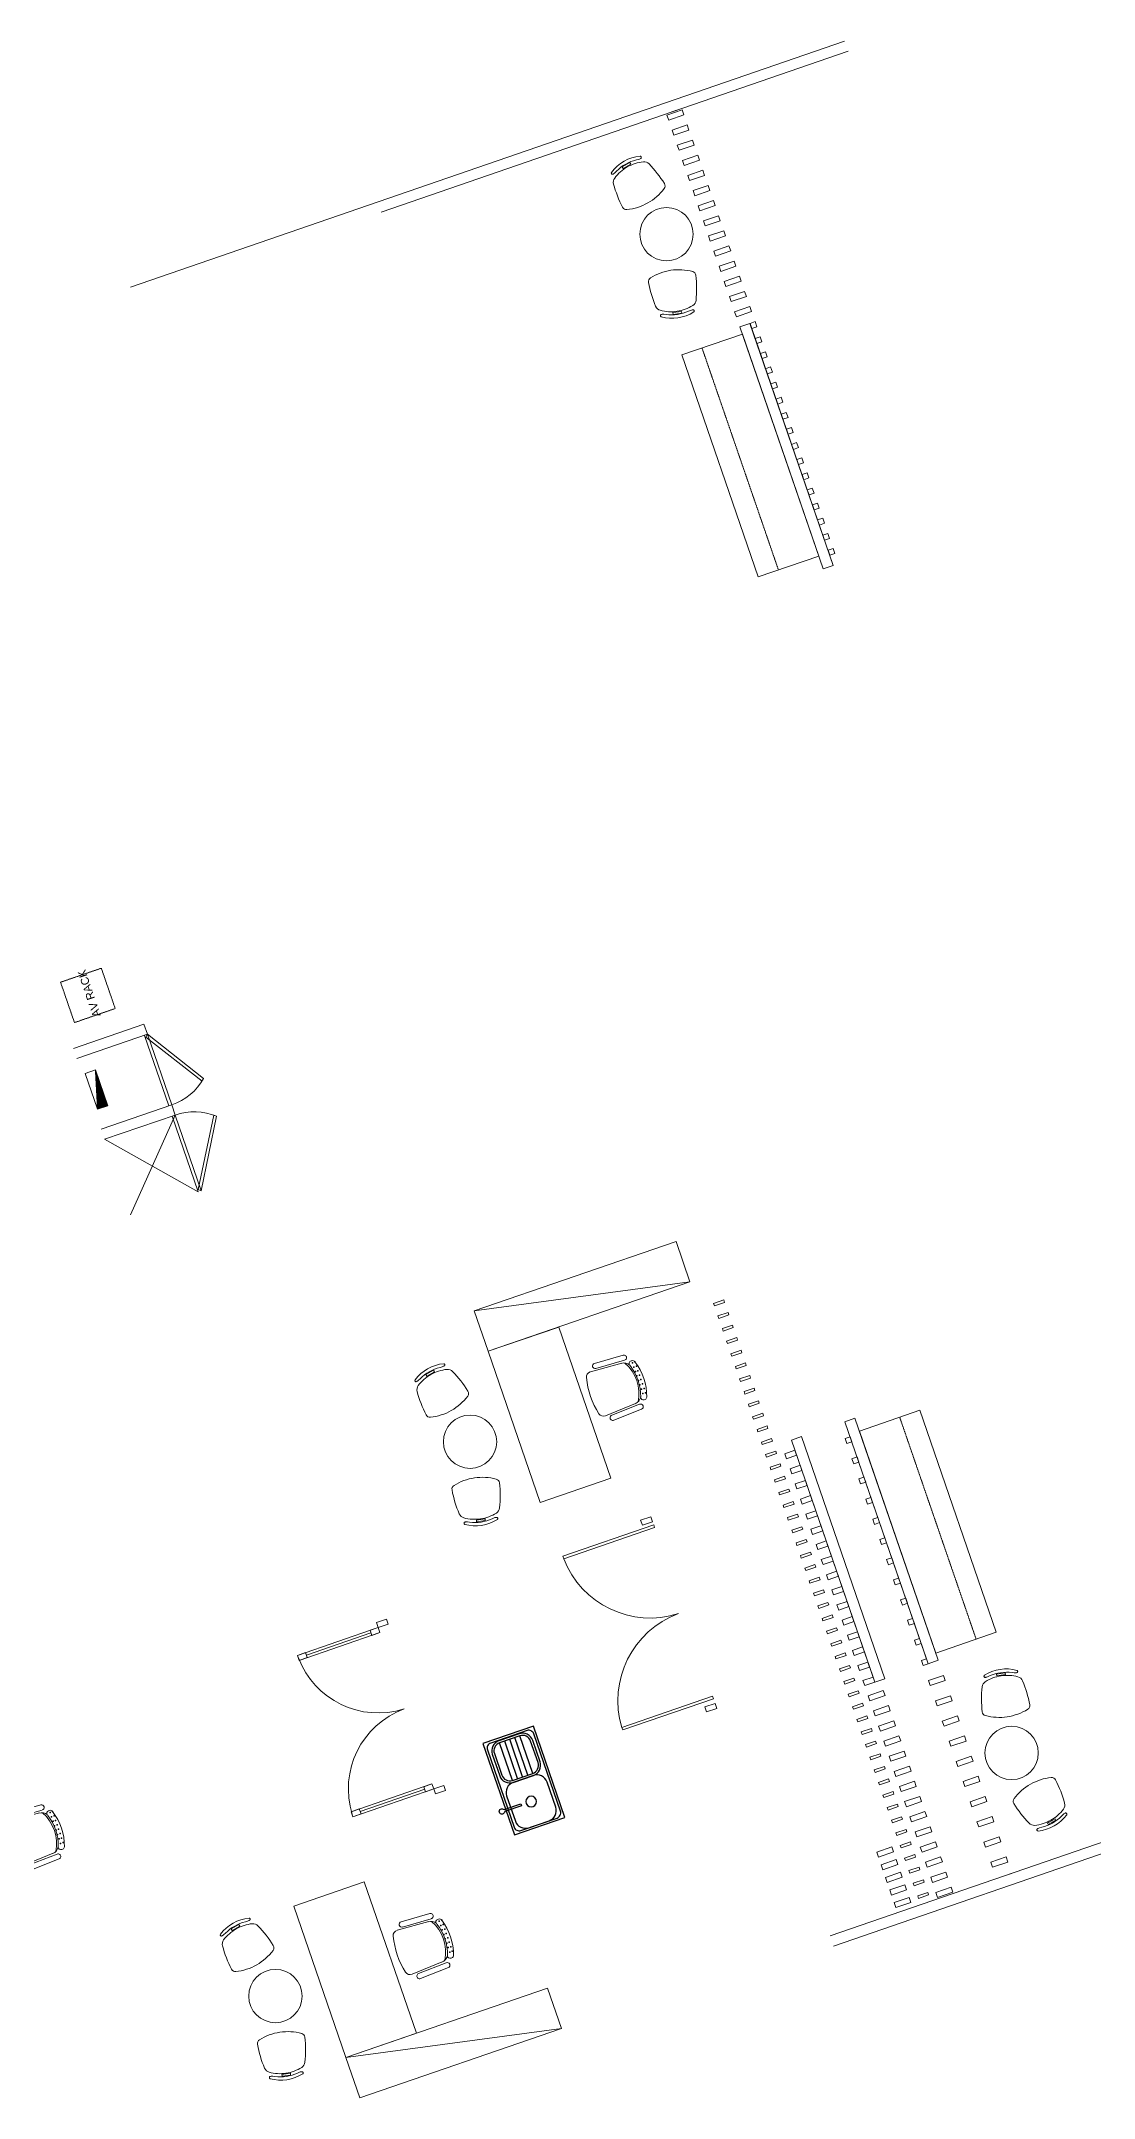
# Model space of a CAD drawing. Extents: x 760773 to 1075934, y 719259 to 1013331.
# Drawn here: x 825767 to 835635, y 809686 to 828967 of the extents above; entities that cross this region are included whole.
import ezdxf

# ---------------------------------------------------------------- set-up
doc = ezdxf.new("R2010")
doc.units = 0
doc.header["$MEASUREMENT"] = 0
doc.linetypes.add('DASHEDX2', pattern=[1.5, 1, -0.5])
doc.linetypes.add('HIDDEN2', pattern=[0.1875, 0.125, -0.0625])
for name, color, linetype, lineweight in [('72471 FF-FUR', 9, 'Continuous', 30), ('A-Door', 4, 'Continuous', 0), ('A-WALL', 2, 'Continuous', 0)]:
    doc.layers.add(name, color=color, linetype=linetype, lineweight=lineweight)
doc.layers.add('n-f-plum', color=71, linetype='Continuous')
doc.styles.add('Style@Arial Unicode MS', font='ARIALUNI.TTF')

# ---------------------------------------------------------------- blocks, each defined once
blk = doc.blocks.new('Chair071')
at = {"lineweight": -2, "flags": 128}
for points in [[(0, 0.01554, 0.104546), (-0.00618, 0.01424, 0.229348), (-0.00765, 0.0125, 0.05399), (-0.009, 0.00323, 0.308249), (-0.00802, 0.00167, 0.103199), (0, 0, 0.103199)], [(-0.00426, 0.01613, -0.142221), (0.00426, 0.01613), (0.00506, 0.01593, 0.047635), (0.00572, 0.01583, 0.083355), (0.00615, 0.01588, 0.222875), (0.00633, 0.01604, 0.153024), (0.00637, 0.01642, 0.213168), (0.00618, 0.01669, 0.211623), (-0.00618, 0.01669, 0.213168), (-0.00637, 0.01642, 0.153024), (-0.00633, 0.01604, 0.222875), (-0.00615, 0.01588, 0.083355), (-0.00572, 0.01583, 0.047635), (-0.00506, 0.01593), (-0.00426, 0.01613)], [(0, 0, 0.103199), (0.00802, 0.00167, 0.308249), (0.009, 0.00323, 0.05399), (0.00765, 0.0125, 0.229348), (0.00618, 0.01424, 0.104546), (0, 0.01554, 0.104546)]]:
    blk.add_lwpolyline(points, format="xyb", dxfattribs=at)
at = {"color": 8, "lineweight": -2, "true_color": 0x7f7f7f, "flags": 128}
blk.add_lwpolyline([(0.00164, 0.01581), (0.00164, 0.01646), (-0.00164, 0.01646), (-0.00164, 0.01581), (0.00164, 0.01581)], dxfattribs=at)
blk = doc.blocks.new('X301')
at = {"color": 0}
for p in [(36290.625, 43356.25), (36334.375, 43356.25), (36378.125, 43356.25), (36421.875, 43356.25), (36465.625, 43356.25), (36509.375, 43356.25), (36553.125, 43356.25), (36596.875, 43356.25)]:
    blk.add_point(p, dxfattribs=at)
blk = doc.blocks.new('c7_11')
at = {"color": 0, "linetype": 'ByBlock', "lineweight": -2}
for p, q in [((-268, 415), (-281, 135)), ((-218, 411), (-231, 131)), ((-192, 467), (-192, 475)), ((192, 467), (192, 475)), ((218, 411), (231, 131)), ((268, 415), (281, 135)), ((-200, 380), (-218, 73)), ((199, 378), (217, 74))]:
    blk.add_line(p, q, dxfattribs=at)
for centre, radius, start, end in [((-243, 413), 25, 356.2298, 176.2298), ((-118, 372), 82, 119.0663, 178.9882), ((0, 76), 382, 59.7683, 120.2317), ((-167, 474), 25, 100.3884, 177.4438), ((-167, 466), 25, 177.4438, 294.5277), ((0, 4), 524, 70.4182, 109.1761), ((0, 4), 467, 70.4182, 109.1761), ((167, 466), 25, 245.4723, 2.5562), ((117, 372), 82.3, 1.0429, 60.6025), ((167, 474), 25, 2.5562, 69.1297), ((243, 413), 25, 3.7702, 183.7702), ((-256, 133), 25, 176.2298, 356.2298), ((-168, 69), 50, 176.2298, 256.6171), ((-2, 764), 764, 256.6171, 283.7289), ((167, 70), 50, 283.7289, 3.7913), ((256, 133), 25, 183.7702, 3.7702)]:
    blk.add_arc(centre, radius, start, end, dxfattribs=at)
for p in [(-36463, -42857), (-36463, -42882)]:
    blk.add_blockref('X301', p, dxfattribs=at)
blk = doc.blocks.new('*U279')
at = {"layer": '72471 FF-FUR', "linetype": 'Continuous', "lineweight": 0, "ltscale": 0.001}
blk.add_lwpolyline([(-50, 50), (-50, 0), (0, 0), (0, 50)], close=True, dxfattribs=at)
blk = doc.blocks.new('*U280')
at = {"layer": '72471 FF-FUR', "color": 0, "linetype": 'ByBlock', "lineweight": -2, "transparency": 16777216, "rotation": 109.0000000026459}
for p in [(833350, 815883), (833415, 815694), (833480, 815505), (833545, 815315), (833610, 815126), (833675, 814937), (833740, 814748), (833805, 814559), (833871, 814370), (833936, 814181), (834001, 813992), (834066, 813803)]:
    blk.add_blockref('*U279', p, dxfattribs=at)
blk = doc.blocks.new('*U281')
at = {"layer": '72471 FF-FUR', "linetype": 'Continuous', "lineweight": 0, "ltscale": 0.001}
blk.add_lwpolyline([(50, 0), (50, 150), (0, 150), (0, 0)], close=True, dxfattribs=at)
blk = doc.blocks.new('*U282')
at = {"layer": '72471 FF-FUR', "color": 0, "linetype": 'ByBlock', "lineweight": -2, "transparency": 16777216, "rotation": 288.9999981356482}
for p in [(809098, 805026), (809163, 804836), (809228, 804647), (809293, 804458), (809358, 804269), (809423, 804080), (809488, 803891), (809553, 803702), (809618, 803513), (809684, 803324)]:
    blk.add_blockref('*U281', p, dxfattribs=at)
blk = doc.blocks.new('*U283')
at = {"layer": '72471 FF-FUR', "linetype": 'Continuous', "lineweight": 0, "ltscale": 0.001}
blk.add_lwpolyline([(-50, 50), (-50, 0), (0, 0), (0, 50)], close=True, dxfattribs=at)
blk = doc.blocks.new('*U284')
at = {"layer": '72471 FF-FUR', "color": 0, "linetype": 'ByBlock', "lineweight": -2, "transparency": 16777216, "rotation": 109.0000000026244}
for p in [(833829, 827255), (833878, 827113), (833927, 826971), (833975, 826830), (834024, 826688), (834073, 826546), (834122, 826404), (834171, 826262), (834220, 826120), (834268, 825979), (834317, 825837), (834366, 825695), (834415, 825553), (834464, 825411), (834513, 825270), (834561, 825128)]:
    blk.add_blockref('*U283', p, dxfattribs=at)
blk = doc.blocks.new('*U285')
at = {"layer": '72471 FF-FUR', "linetype": 'Continuous', "lineweight": 0, "ltscale": 0.001}
blk.add_lwpolyline([(50, 0), (50, 150), (0, 150), (0, 0)], close=True, dxfattribs=at)
blk = doc.blocks.new('*U286')
at = {"layer": '72471 FF-FUR', "color": 0, "linetype": 'ByBlock', "lineweight": -2, "transparency": 16777216, "rotation": 288.9999981356482}
for p in [(809098, 805026), (809146, 804884), (809195, 804742), (809244, 804600), (809293, 804458), (809342, 804316), (809391, 804175), (809439, 804033), (809488, 803891), (809537, 803749), (809586, 803607), (809635, 803465), (809684, 803324), (809732, 803182)]:
    blk.add_blockref('*U285', p, dxfattribs=at)
blk = doc.blocks.new('A$C65D22729')
at = {"layer": 'A-Door', "color": 4, "linetype": 'Continuous', "lineweight": 0, "ltscale": 0.001}
for p, q in [((820, -175), (180, -175)), ((820, -1725), (180, -1725))]:
    blk.add_line(p, q, dxfattribs=at)
at = {"layer": 'A-Door', "color": 4, "linetype": 'Continuous', "lineweight": 0, "ltscale": 0.001, "flags": 128}
for points in [[(0, -100), (100, -100), (100, -150), (0, -150), (0, -100)], [(100, -150), (100, -200), (900, -200), (900, -150), (100, -150)], [(100, -1750), (100, -1700), (900, -1700), (900, -1750), (100, -1750)], [(0, -1750), (0, -1800), (100, -1800), (100, -1750), (0, -1750)]]:
    blk.add_lwpolyline(points, dxfattribs=at)
for points in [[(100, -200), (180, -200), (180, -150), (100, -150)], [(900, -200), (820, -200), (820, -150), (900, -150)], [(100, -1700), (180, -1700), (180, -1750), (100, -1750)], [(900, -1700), (820, -1700), (820, -1750), (900, -1750)]]:
    blk.add_lwpolyline(points, close=True, dxfattribs=at)
at = {"layer": 'A-Door', "color": 4, "linetype": 'Continuous', "lineweight": 0, "ltscale": 0.001}
for centre, start, end in [((100, -150), 271.3024, 358.2101), ((100, -1750), 1.7899, 88.6976)]:
    blk.add_arc(centre, 800, start, end, dxfattribs=at)
blk = doc.blocks.new('*U336')
at = {"layer": 'A-WALL', "color": 2, "linetype": 'Continuous', "lineweight": 0, "ltscale": 0.001}
blk.add_lwpolyline([(-25, -100), (-25, 0), (0, 0), (0, -100)], close=True, dxfattribs=at)
blk = doc.blocks.new('*U337')
at = {"layer": 'A-WALL', "color": 0, "linetype": 'ByBlock', "lineweight": -2, "transparency": 16777216, "rotation": 288.9999981389037}
for p in [(809170, 805045), (809211, 804927), (809252, 804809), (809292, 804691), (809333, 804572), (809374, 804454), (809414, 804336), (809455, 804218), (809496, 804100), (809536, 803982), (809577, 803863), (809618, 803745), (809658, 803627), (809699, 803509), (809740, 803391), (809781, 803272)]:
    blk.add_blockref('*U336', p, dxfattribs=at)
blk = doc.blocks.new('*U338')
at = {"layer": 'A-WALL', "color": 2, "linetype": 'Continuous', "lineweight": 0, "ltscale": 0.001}
blk.add_lwpolyline([(-25, -100), (-25, 0), (0, 0), (0, -100)], close=True, dxfattribs=at)
blk = doc.blocks.new('*U339')
at = {"layer": 'A-WALL', "color": 0, "linetype": 'ByBlock', "lineweight": -2, "transparency": 16777216, "rotation": 288.9999981389037}
for p in [(809170, 805045), (809211, 804927), (809252, 804809), (809292, 804691), (809333, 804572), (809374, 804454), (809414, 804336), (809455, 804218), (809496, 804100), (809536, 803982), (809577, 803863), (809618, 803745), (809658, 803627), (809699, 803509), (809740, 803391), (809781, 803272)]:
    blk.add_blockref('*U338', p, dxfattribs=at)
blk = doc.blocks.new('*U340')
at = {"layer": 'A-WALL', "color": 2, "linetype": 'Continuous', "lineweight": 0, "ltscale": 0.001}
blk.add_lwpolyline([(-25, -100), (-25, 0), (0, 0), (0, -100)], close=True, dxfattribs=at)
blk = doc.blocks.new('*U341')
at = {"layer": 'A-WALL', "color": 0, "linetype": 'ByBlock', "lineweight": -2, "transparency": 16777216, "rotation": 288.9999981389037}
for p in [(809170, 805045), (809211, 804927), (809252, 804809), (809292, 804691), (809333, 804572), (809374, 804454), (809414, 804336), (809455, 804218), (809496, 804100), (809536, 803982), (809577, 803863), (809618, 803745), (809658, 803627), (809699, 803509), (809740, 803391), (809781, 803272)]:
    blk.add_blockref('*U340', p, dxfattribs=at)

msp = doc.modelspace()

# ---------------------------------------------------------------- hatches: boundary and pattern name
at = {"layer": 'A-Door', "lineweight": 0, "ltscale": 0.001}
h = msp.add_hatch(dxfattribs=at)
h.set_pattern_fill('ANSI31', color=4, angle=180)
h.set_pattern_definition([(64, (823890.56716, 796855.959), (-0.1123492558, 0.05479639334), [])])
h.paths.add_polyline_path([(826391.01573, 818986.6979), (826275.57293, 819321.96813), (826295.98563, 818953.97642)])

# ---------------------------------------------------------------- linework, layer by layer
at = {"layer": '72471 FF-FUR', "lineweight": 0}
for p, q in [((832427.58512, 826273.95018), (833192.67029, 824051.98153)), ((834065.88807, 813802.59394), (833300.80291, 816024.5626)), ((833565.39167, 813630.25921), (832800.30651, 815852.22787))]:
    msp.add_line(p, q, dxfattribs=at)
at = {"layer": '72471 FF-FUR', "linetype": 'DASHEDX2', "lineweight": 0}
for p, q in [((832678.35196, 824009.89386), (831962.10196, 826090.03471)), ((833815.12124, 816066.65027), (834531.37123, 813986.50942))]:
    msp.add_line(p, q, dxfattribs=at)
at = {"layer": '72471 FF-FUR', "lineweight": 0, "ltscale": 0.001}
for p, q in [((829827.23397, 817062.72341), (831848.49839, 817335.65229)), ((828623.08069, 810064.44579), (830644.34511, 810337.37467))]:
    msp.add_line(p, q, dxfattribs=at)
at = {"layer": '72471 FF-FUR', "lineweight": 0, "ltscale": 0.001, "flags": 128}
for points in [[(832340.30945, 826220.26199), (833056.55939, 824140.12112), (832489.24824, 823944.78023), (831772.9983, 826024.92109)], [(834153.16375, 813856.28214), (833436.91381, 815936.423), (834004.22495, 816131.7639), (834720.47489, 814051.62303)]]:
    msp.add_lwpolyline(points, close=True, dxfattribs=at)
at = {"layer": '72471 FF-FUR', "lineweight": 0, "const_width": 2}
for points in [[(833182.90323, 824080.34708), (833192.67027, 824051.98152), (833098.11841, 824019.42471), (833088.10748, 824048.49856)], [(833310.56997, 815996.19704), (833300.80293, 816024.5626), (833395.35478, 816057.11942), (833405.36571, 816028.04556)], [(832810.07357, 815823.86231), (832800.30653, 815852.22787), (832894.85839, 815884.78469), (832904.86932, 815855.71083)]]:
    msp.add_lwpolyline(points, dxfattribs=at)
at = {"layer": '72471 FF-FUR', "color": 6, "linetype": 'HIDDEN2', "lineweight": 0, "ltscale": 0.001, "flags": 128}
msp.add_lwpolyline([(826461.38115, 819897.93234), (826331.15361, 820276.14059), (825949.16329, 820144.61076), (826079.39084, 819766.40253), (826461.38115, 819897.93234)], dxfattribs=at)
at = {"layer": '72471 FF-FUR', "lineweight": 0, "ltscale": 0.001}
for points in [[(831848.49839, 817335.65229), (829957.46124, 816684.51598), (829827.23397, 817062.72341), (831718.27112, 817713.85972)], [(830644.34511, 810337.37467), (828753.30796, 809686.23836), (828623.08069, 810064.44579), (830514.11784, 810715.5821)]]:
    msp.add_lwpolyline(points, close=True, dxfattribs=at)
at = {"layer": '72471 FF-FUR', "lineweight": 0}
for points in [[(829957.46124, 816684.51598), (830619.32424, 816912.41369), (831107.67647, 815494.13583), (830445.81347, 815266.23812)], [(833661.50283, 813504.70983), (833519.67504, 813455.87461), (833535.95345, 813408.59868), (833677.78123, 813457.43391)], [(833710.33805, 813362.88204), (833568.51026, 813314.04682), (833584.78867, 813266.77089), (833726.61646, 813315.60612)], [(833759.17327, 813221.05426), (833617.34549, 813172.21903), (833633.62389, 813124.9431), (833775.45168, 813173.77833)], [(833808.0085, 813079.22647), (833666.18071, 813030.39124), (833682.45912, 812983.11531), (833824.28691, 813031.95054)], [(833856.84372, 812937.39868), (833715.01594, 812888.56345), (833731.29434, 812841.28752), (833873.12213, 812890.12275)], [(833905.67895, 812795.57089), (833763.85116, 812746.73566), (833780.12957, 812699.45973), (833921.95735, 812748.29496)], [(833954.51417, 812653.7431), (833812.68638, 812604.90787), (833828.96479, 812557.63195), (833970.79258, 812606.46717)], [(834003.34939, 812511.91531), (833861.52161, 812463.08008), (833877.80002, 812415.80416), (834019.6278, 812464.63938)], [(834052.18462, 812370.08752), (833910.35683, 812321.2523), (833926.63524, 812273.97637), (834068.46303, 812322.81159)], [(834101.01984, 812228.25973), (833959.19206, 812179.42451), (833975.47046, 812132.14858), (834117.29825, 812180.9838)], [(833741.7352, 812038.44681), (833599.90741, 811989.61158), (833616.18582, 811942.33565), (833758.01361, 811991.17088)], [(833782.43122, 811920.25698), (833640.60343, 811871.42176), (833656.88184, 811824.14583), (833798.70962, 811872.98105)], [(834149.85507, 812086.43194), (834008.02728, 812037.59672), (834024.30569, 811990.32079), (834166.13348, 812039.15601)], [(834198.69029, 811944.60415), (834056.86251, 811895.76893), (834073.14091, 811848.493), (834214.9687, 811897.32822)], [(828134.72846, 811482.72365), (828796.59146, 811710.62136), (829284.9437, 810292.3435), (828623.08069, 810064.44579)], [(833823.12723, 811802.06715), (833681.29944, 811753.23193), (833697.57785, 811705.956), (833839.40563, 811754.79122)], [(834247.52552, 811802.77636), (834105.69773, 811753.94114), (834121.97614, 811706.66521), (834263.80392, 811755.50043)], [(833863.82325, 811683.87733), (833721.99546, 811635.0421), (833738.27387, 811587.76618), (833880.10166, 811636.6014)], [(833904.51927, 811565.6875), (833762.69148, 811516.85228), (833778.96989, 811469.57635), (833920.79767, 811518.41157)], [(834296.36074, 811660.94857), (834154.53295, 811612.11335), (834170.81136, 811564.83742), (834312.63915, 811613.67264)]]:
    msp.add_lwpolyline(points, close=True, dxfattribs=at)
at = {"layer": '72471 FF-FUR', "linetype": 'Continuous', "lineweight": 0, "ltscale": 0.001}
for points in [[(832754.58988, 815677.84325), (832849.14174, 815710.40007), (832832.86333, 815757.676), (832738.31147, 815725.11918)], [(832803.4251, 815536.01547), (832897.97696, 815568.57228), (832881.69855, 815615.84821), (832787.14669, 815583.2914)], [(832852.26032, 815394.18768), (832946.81218, 815426.7445), (832930.53378, 815474.02043), (832835.98192, 815441.46361)], [(832901.09555, 815252.3599), (832995.64741, 815284.91671), (832979.369, 815332.19264), (832884.81714, 815299.63583)], [(832949.93077, 815110.53211), (833044.48263, 815143.08893), (833028.20422, 815190.36486), (832933.65236, 815157.80804)], [(832998.76599, 814968.70433), (833093.31785, 815001.26114), (833077.03944, 815048.53707), (832982.48759, 815015.98025)], [(833047.60122, 814826.87654), (833142.15307, 814859.43336), (833125.87467, 814906.70928), (833031.32281, 814874.15247)], [(833096.43644, 814685.04875), (833190.9883, 814717.60557), (833174.70989, 814764.8815), (833080.15803, 814732.32468)], [(833145.27166, 814543.22097), (833239.82352, 814575.77778), (833223.54511, 814623.05371), (833128.99325, 814590.4969)], [(833194.10689, 814401.39318), (833288.65874, 814433.95), (833272.38034, 814481.22593), (833177.82848, 814448.66911)], [(833242.94211, 814259.5654), (833337.49397, 814292.12221), (833321.21556, 814339.39814), (833226.6637, 814306.84133)], [(833291.77733, 814117.73761), (833386.32919, 814150.29443), (833370.05078, 814197.57036), (833275.49892, 814165.01354)], [(833340.61255, 813975.90983), (833435.16441, 814008.46664), (833418.886, 814055.74257), (833324.33415, 814023.18575)], [(833389.44778, 813834.08204), (833483.99964, 813866.63886), (833467.72123, 813913.91478), (833373.16937, 813881.35797)], [(833438.283, 813692.25425), (833532.83486, 813724.81107), (833516.55645, 813772.087), (833422.00459, 813739.53018)], [(833487.11822, 813550.42647), (833581.67008, 813582.98328), (833565.39167, 813630.25921), (833470.83982, 813597.7024)]]:
    msp.add_lwpolyline(points, close=True, dxfattribs=at)
at = {"layer": '72471 FF-FUR', "lineweight": 0, "ltscale": 0.001}
for centre in [(831628.9294, 827157.09379), (829787.83015, 815836.87066), (834864.54379, 812919.45033), (827963.29668, 810640.3079)]:
    msp.add_circle(centre, 250.0004, dxfattribs=at)
at = {"layer": 'A-Door', "color": 4, "lineweight": 0, "ltscale": 0.001}
for p, q in [((826962.8699, 818984.5344), (826734.97219, 819646.3974)), ((826991.23545, 818994.30144), (826763.33775, 819656.16445)), ((826295.98563, 818953.97642), (826275.57293, 819321.96813)), ((826606.10538, 817962.71294), (827023.79227, 818899.74958)), ((826995.42671, 818889.98254), (827239.60283, 818180.84361)), ((827023.79227, 818899.74958), (827267.96839, 818190.61065)), ((827239.60283, 818180.84361), (826361.92927, 818671.85188))]:
    msp.add_line(p, q, dxfattribs=at)
at = {"layer": 'A-Door', "color": 4, "lineweight": 0, "ltscale": 0.001, "flags": 128}
for points in [[(826763.33775, 819656.16445), (827290.36587, 819242.61704), (827275.5448, 819216.53379), (826748.51668, 819630.0812)], [(827267.96839, 818190.61065), (827412.3886, 818888.2373), (827384.65099, 818899.66641), (827240.23077, 818202.03977)]]:
    msp.add_lwpolyline(points, close=True, dxfattribs=at)
at = {"layer": 'A-Door', "color": 4, "lineweight": 0, "ltscale": 0.001}
msp.add_lwpolyline([(826275.57293, 819321.96813), (826180.54283, 819289.24665), (826295.98563, 818953.97642), (826391.01573, 818986.6979)], close=True, dxfattribs=at)
at = {"layer": 'A-Door', "color": 4, "linetype": 'Continuous', "lineweight": 0, "ltscale": 0.001}
for points in [[(831517.17094, 815033.24489), (830666.20288, 814740.23308), (830658.06366, 814763.87111), (831509.03172, 815056.88291)], [(831497.74756, 815086.43615), (831403.19555, 815053.87928), (831386.91712, 815101.15529), (831481.46912, 815133.71215)], [(832061.8162, 813451.48021), (831210.84814, 813158.46841), (831218.98736, 813134.83038), (832069.95543, 813427.84218)], [(832083.77116, 813384.50003), (831989.21915, 813351.94316), (832005.49759, 813304.66715), (832100.04959, 813337.22402)]]:
    msp.add_lwpolyline(points, close=True, dxfattribs=at)
at = {"layer": 'A-Door', "color": 4, "lineweight": 0, "ltscale": 0.001}
for centre, start, end in [((826812.17297, 819514.33666), 289.000000014, 330.393818603), ((827202.85476, 818379.71437), 67.606181404, 109.000000014)]:
    msp.add_arc(centre, 550, start, end, dxfattribs=at)
at = {"layer": 'A-Door', "color": 4, "linetype": 'Continuous', "lineweight": 0, "ltscale": 0.001}
for centre, start, end in [((831475.80518, 815051.51911), 201.031378276, 287.818488886), ((832040.47027, 813411.61262), 110.181511111, 196.968621728)]:
    msp.add_arc(centre, 867.38393, start, end, dxfattribs=at)
at = {"layer": 'A-WALL', "color": 2, "linetype": 'Continuous', "lineweight": 0, "ltscale": 0.001}
for p, q in [((833298.34633, 828966.71689), (826603.8931, 826661.5567)), ((828952.9724, 827364.63264), (833330.93088, 828872.08448)), ((832316.75492, 826288.66932), (832411.30672, 826321.22611)), ((826068.91793, 819522.81859), (826730.78093, 819750.7163)), ((826101.47474, 819428.26674), (826763.33775, 819656.16445)), ((826730.78093, 819750.7163), (826763.33775, 819656.16445)), ((826329.37245, 818766.40373), (826991.23545, 818994.30144)), ((826361.92927, 818671.85188), (827023.79227, 818899.74958)), ((826991.23545, 818994.30144), (827023.79227, 818899.74958)), ((834176.71828, 813787.87481), (834082.16648, 813755.31801)), ((833676.22188, 813615.54008), (833581.67008, 813582.98328)), ((836483.82191, 812348.0678), (833162.54231, 811204.45965)), ((833195.12686, 811109.82724), (836516.39496, 812253.4688))]:
    msp.add_line(p, q, dxfattribs=at)
for points in [[(831628.99746, 828286.06186), (831723.54932, 828318.61868)], [(832411.30672, 826321.22611), (833192.67027, 824051.98152), (833098.11841, 824019.42471), (832316.75486, 826288.6693)], [(834082.16648, 813755.31801), (833300.80293, 816024.5626), (833395.35478, 816057.11942), (834176.71834, 813787.87483)], [(833581.67008, 813582.98328), (832800.30653, 815852.22787), (832894.85839, 815884.78469), (833676.22194, 813615.5401)], [(834864.47573, 811790.48226), (834769.92388, 811757.92545)]]:
    msp.add_lwpolyline(points, dxfattribs=at)
at = {"layer": 'n-f-plum', "color": 8, "lineweight": -2, "true_color": 0x7f7f7f, "extrusion": (0, 0, -1)}
for p, q in [((830328.03023, 812711.52368), (830206.75586, 813063.72996)), ((830375.30623, 812727.80212), (830254.03186, 813080.00839)), ((830186.20222, 812662.68837), (830064.92785, 813014.89465)), ((830233.47822, 812678.96681), (830112.20385, 813031.17308)), ((830280.75423, 812695.24524), (830159.47985, 813047.45152))]:
    msp.add_line(p, q, dxfattribs=at)
at = {"layer": 'n-f-plum', "color": 8, "lineweight": -2, "true_color": 0x7f7f7f, "extrusion": (0, 0, -1), "flags": 128}
msp.add_lwpolyline([(-829908.44927, 813008.60769), (-830203.90288, 812150.54824), (-830676.66291, 812313.3326), (-830381.2093, 813171.39204), (-829908.44927, 813008.60769)], dxfattribs=at)
for points in [[(-829950.14948, 812948.93266), (-830200.02347, 812223.24602, -0.4142135624), (-830263.57791, 812192.24845), (-830603.96513, 812309.45319, -0.4142135624), (-830634.9627, 812373.00763), (-830385.08871, 813098.69427, -0.4142135624), (-830321.53427, 813129.69183), (-829981.14705, 813012.4871, -0.4142135624), (-829950.14948, 812948.93266)], [(-830443.81274, 812836.00059), (-830374.62936, 813036.92366, -0.4142135624), (-830247.52049, 813098.91879), (-830058.41648, 813033.80505, -0.4142135624), (-829996.42134, 812906.69617), (-830065.60472, 812705.7731, -0.4142135624), (-830192.71359, 812643.77797), (-830381.81761, 812708.89171, -0.4142135624), (-830443.81274, 812836.00059)], [(-830424.90234, 812829.48922), (-830355.71896, 813030.41228, -0.4142135624), (-830254.03186, 813080.00839), (-830064.92785, 813014.89465, -0.4142135624), (-830015.33174, 812913.20755), (-830084.51512, 812712.28448, -0.4142135624), (-830186.20222, 812662.68837), (-830375.30623, 812727.80212, -0.4142135624), (-830424.90234, 812829.48922)], [(-830590.31866, 812410.51657), (-830508.92648, 812646.89658, -0.4142135624), (-830381.8176, 812708.89171), (-830192.71359, 812643.77797, -0.4142135624), (-830130.71846, 812516.66909), (-830212.11064, 812280.28908, -0.4142135624), (-830339.21952, 812218.29395), (-830528.32353, 812283.40769, -0.4142135624), (-830590.31866, 812410.51657)]]:
    msp.add_lwpolyline(points, format="xyb", dxfattribs=at)
at = {"layer": 'n-f-plum', "color": 8, "lineweight": -2, "true_color": 0x7f7f7f, "flags": 128}
msp.add_lwpolyline([(830105.9706, 812388.29246), (830105.9706, 812388.29246), (830262.89809, 812442.32693), (830269.03497, 812424.50415), (830112.10748, 812370.46967, -5.138594607), (830105.9706, 812388.29246)], format="xyb", dxfattribs=at)
at = {"layer": 'n-f-plum', "color": 8, "lineweight": -2, "true_color": 0x7f7f7f, "extrusion": (0, 0, -1)}
msp.add_circle((-830360.43608, 812463.83239), 50.00008, dxfattribs=at)

# ---------------------------------------------------------------- block references
at = {"layer": '72471 FF-FUR', "lineweight": 0, "rotation": 179.9999999999982}
for name, p in [('*U286', (1641523.60705, 1631457.5773)), ('*U284', (1666989.0847, 1651401.62355))]:
    msp.add_blockref(name, p, dxfattribs=at)
at = {"layer": '72471 FF-FUR', "lineweight": 0, "ltscale": 0.001}
for p, xscale, yscale, zscale, rotation in [((831453.09597, 827449.66863), -25000.03960679151, 25000.03960679153, 25000.03960679151, 29.52877795281002), ((831670.49782, 826818.28781), 25000.03960679142, 25000.03960679142, 25000.03960679142, 188.4712220523342), ((829611.99671, 816129.44549), -25000.03960679155, 25000.03960679155, 25000.03960679151, 29.52877795275913), ((829829.39856, 815498.06467), 25000.03960679152, 25000.03960679152, 25000.03960679152, 188.4712220522832), ((834822.97537, 813258.25632), 25000.03960679151, 25000.03960679151, 25000.03960679151, 8.471222052335888), ((835040.37723, 812626.8755), -25000.0396067915, 25000.0396067915, 25000.03960679151, 209.5287779528118), ((827787.46325, 810932.88274), -25000.03960679155, 25000.03960679155, 25000.03960679151, 29.52877795275913), ((828004.8651, 810301.50192), 25000.03960679152, 25000.03960679152, 25000.03960679152, 188.4712220522832)]:
    msp.add_blockref('Chair071', p, dxfattribs=dict(at, xscale=xscale, yscale=yscale, zscale=zscale, rotation=rotation))
at = {"layer": '72471 FF-FUR', "lineweight": 0, "ltscale": 0.001, "extrusion": (0, 0, -1), "rotation": 71.1730171070871}
for p, xscale, zscale in [((-830916.57119, 816261.71984), -1.000000000000002, -1.000000000000002), ((-825457.40755, 812045.74982), -1.000000000000004, -1.000000000000004), ((-829105.16123, 811027.04368), -1.000000000000002, -1.000000000000002)]:
    msp.add_blockref('c7_11', p, dxfattribs=dict(at, xscale=xscale, zscale=zscale))
at = {"layer": '72471 FF-FUR', "lineweight": 0}
for name, p in [('*U280', (0, 0)), ('*U282', (24986.14455, 8571.6909))]:
    msp.add_blockref(name, p, dxfattribs=at)
at = {"layer": 'A-Door', "color": 4, "linetype": 'Continuous', "lineweight": 0, "ltscale": 0.001, "rotation": 199.0000000025341}
msp.add_blockref('A$C65D22729', (829590.16374, 812473.00193), dxfattribs=at)
at = {"layer": 'A-WALL', "color": 2, "linetype": 'Continuous', "lineweight": 0, "ltscale": 0.001}
for name, p in [('*U341', (23003.26502, 12098.26114)), ('*U339', (23654.40134, 10207.22394)), ('*U337', (24305.53767, 8316.18674))]:
    msp.add_blockref(name, p, dxfattribs=at)

# ---------------------------------------------------------------- texts
at = {"layer": '72471 FF-FUR', "color": 6, "linetype": 'HIDDEN2', "lineweight": 0, "ltscale": 0.001, "insert": (826256.01803, 819809.04092), "char_height": 75, "width": 792.3011607, "attachment_point": 1, "rotation": 108.725479716, "style": 'Style@Arial Unicode MS'}
msp.add_mtext('AV RACK', dxfattribs=at)

doc.saveas('drawing.dxf')
